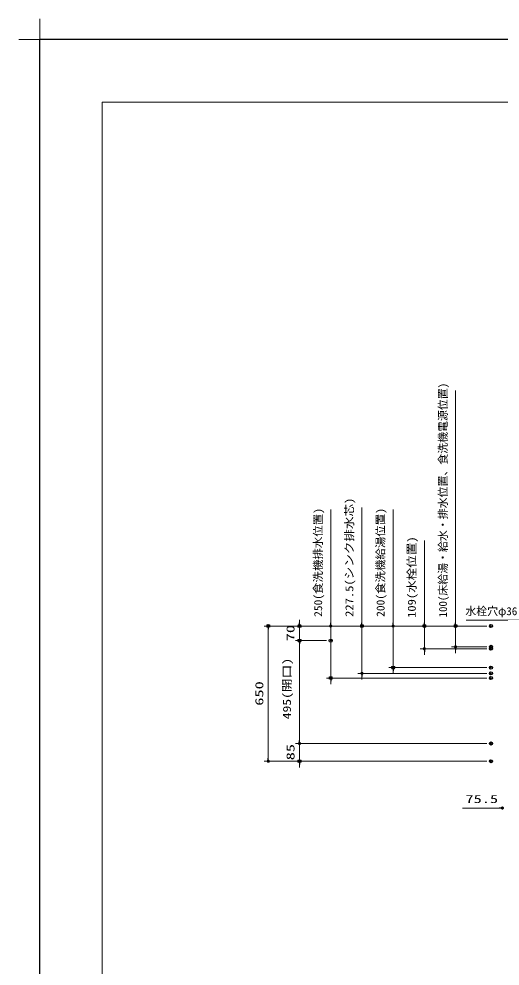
# Model space of a CAD drawing. Units: millimetres, scale not verified. Extents: x -9797 to 9797, y -4555 to 4555.
# Drawn here: x -9797 to -7485, y 0 to 4555 of the extents above; entities that cross this region are included whole.
import ezdxf
from ezdxf.enums import TextEntityAlignment as Align

# ---------------------------------------------------------------- set-up
doc = ezdxf.new("R2010")
doc.units = ezdxf.units.MM
doc.header["$LTSCALE"] = 30
doc.header["$PDMODE"] = 32
doc.header["$PDSIZE"] = 15
for name, color, linetype, lineweight in [('0-0_DEFPOINTS', 7, 'Continuous', 25), ('0-1_一般', 7, 'Continuous', 5), ('0-2_0', 7, 'Continuous', 25), ('0-3_図面枠', 3, 'Continuous', 15), ('0-5_寸法ﾚｲﾔｰ', 30, 'Continuous', 13)]:
    doc.layers.add(name, color=color, linetype=linetype, lineweight=lineweight)
doc.styles.add('ＭＳ ゴシック', font='')
doc.styles.get('ＭＳ ゴシック').set_extended_font_data('MS Gothic')

# ---------------------------------------------------------------- blocks, each defined once
blk = doc.blocks.new('グループ-13-1')
at = {"layer": '0-1_一般'}
for p, q in [((372249.8, -84177), (372249.8, -80193)), ((370257.8, -82185), (374241.7, -82185))]:
    blk.add_line(p, q, dxfattribs=at)
blk = doc.blocks.new('_DOT')
at = {"layer": '0-2_0', "color": 30}
blk.add_line((-15, 0), (-30, 0), dxfattribs=at)
for points in [[(0, 0), (-15, 0), (-14.88, 1.88)], [(0, 0), (-14.88, -1.88), (-15, 0)], [(0, 0), (-14.88, 1.88), (-14.53, 3.73)], [(0, 0), (-14.53, -3.73), (-14.88, -1.88)], [(0, 0), (-14.53, 3.73), (-13.95, 5.52)], [(0, 0), (-13.95, -5.52), (-14.53, -3.73)], [(0, 0), (-13.95, 5.52), (-13.14, 7.23)], [(0, 0), (-13.14, -7.23), (-13.95, -5.52)], [(0, 0), (-13.14, 7.23), (-12.14, 8.82)], [(0, 0), (-12.14, -8.82), (-13.14, -7.23)], [(0, 0), (-12.14, 8.82), (-10.93, 10.27)], [(0, 0), (-10.93, -10.27), (-12.14, -8.82)], [(0, 0), (-10.93, 10.27), (-9.56, 11.56)], [(0, 0), (-9.56, -11.56), (-10.93, -10.27)], [(0, 0), (-9.56, 11.56), (-8.04, 12.66)], [(0, 0), (-8.04, -12.66), (-9.56, -11.56)], [(0, 0), (-8.04, 12.66), (-6.39, 13.57)], [(0, 0), (-6.39, -13.57), (-8.04, -12.66)], [(0, 0), (-6.39, 13.57), (-4.64, 14.27)], [(0, 0), (-4.64, -14.27), (-6.39, -13.57)], [(0, 0), (-4.64, 14.27), (-2.81, 14.73)], [(0, 0), (-2.81, -14.73), (-4.64, -14.27)], [(0, 0), (-2.81, 14.73), (-0.94, 14.97)], [(0, 0), (-0.94, -14.97), (-2.81, -14.73)], [(0, 0), (-0.94, 14.97), (0.94, 14.97)], [(0, 0), (0.94, -14.97), (-0.94, -14.97)], [(0, 0), (0.94, 14.97), (2.81, 14.73)], [(0, 0), (2.81, 14.73), (4.64, 14.27)], [(0, 0), (4.64, 14.27), (6.39, 13.57)], [(0, 0), (6.39, 13.57), (8.04, 12.66)], [(0, 0), (8.04, 12.66), (9.56, 11.56)], [(0, 0), (9.56, 11.56), (10.93, 10.27)], [(0, 0), (10.93, 10.27), (12.14, 8.82)], [(0, 0), (12.14, 8.82), (13.14, 7.23)], [(0, 0), (13.14, 7.23), (13.95, 5.52)], [(0, 0), (13.95, 5.52), (14.53, 3.73)], [(0, 0), (14.53, 3.73), (14.88, 1.88)], [(0, 0), (14.88, 1.88), (15, 0)], [(0, 0), (2.81, -14.73), (0.94, -14.97)], [(0, 0), (4.64, -14.27), (2.81, -14.73)], [(0, 0), (6.39, -13.57), (4.64, -14.27)], [(0, 0), (8.04, -12.66), (6.39, -13.57)], [(0, 0), (9.56, -11.56), (8.04, -12.66)], [(0, 0), (10.93, -10.27), (9.56, -11.56)], [(0, 0), (12.14, -8.82), (10.93, -10.27)], [(0, 0), (13.14, -7.23), (12.14, -8.82)], [(0, 0), (13.95, -5.52), (13.14, -7.23)], [(0, 0), (14.53, -3.73), (13.95, -5.52)], [(0, 0), (14.88, -1.88), (14.53, -3.73)], [(0, 0), (15, 0), (14.88, -1.88)]]:
    blk.add_solid(points, dxfattribs=at)

msp = doc.modelspace()

# ---------------------------------------------------------------- linework, layer by layer
at = {"layer": '0-0_DEFPOINTS'}
for p in [(2902.77, 4455), (-9697.23, -4455)]:
    msp.add_line(p, (-9697.23, 4455), dxfattribs=at)
for p in [(-8598.56, 1635), (-8448.56, 1635), (-8148.56, 1635), (-7848.56, 1635), (-7698.56, 1635), (-7528.56, 1635), (-8448.56, 1565), (-8298.56, 1565), (-7528.56, 1535), (-7528.56, 1526), (-7998.56, 1435), (-7528.56, 1435), (-7528.56, 1407.5), (-8298.56, 1385), (-7528.56, 1385), (-7528.56, 1070), (-8448.56, 985), (-7528.56, 985)]:
    msp.add_point(p, dxfattribs=at)
at = {"layer": '0-3_図面枠'}
msp.add_lwpolyline([(-9397.23, -4155), (2602.77, -4155), (2602.77, 4155), (-9397.23, 4155)], close=True, dxfattribs=at)
at = {"layer": '0-5_寸法ﾚｲﾔｰ'}
for p, q in [((-7698.56, 1635), (-7698.56, 2768.43)), ((-8298.56, 1635), (-8298.56, 2195.29)), ((-8148.56, 1635), (-8148.56, 2204.43)), ((-7998.56, 1635), (-7998.56, 2195.29)), ((-7848.56, 1635), (-7848.56, 2046.29)), ((-8448.56, 1650), (-8448.56, 1665)), ((-8298.56, 1650), (-8298.56, 1665)), ((-8148.56, 1650), (-8148.56, 1665)), ((-7998.56, 1650), (-7998.56, 1665)), ((-7848.56, 1650), (-7848.56, 1665)), ((-7698.56, 1650), (-7698.56, 1665)), ((-7548.56, 1635), (-8618.56, 1635)), ((-8598.56, 1000), (-8598.56, 1620)), ((-7548.56, 1635), (-8468.56, 1635)), ((-8448.56, 1565), (-8448.56, 1635)), ((-7548.56, 1635), (-8318.56, 1635)), ((-8298.56, 1635), (-8298.56, 1385)), ((-7548.56, 1635), (-8168.56, 1635)), ((-8148.56, 1407.5), (-8148.56, 1635)), ((-7548.56, 1635), (-8018.56, 1635)), ((-7998.56, 1635), (-7998.56, 1435)), ((-7548.56, 1635), (-7868.56, 1635)), ((-7848.56, 1526), (-7848.56, 1635)), ((-7548.56, 1635), (-7718.56, 1635)), ((-7698.56, 1535), (-7698.56, 1635)), ((-8318.56, 1565), (-8468.56, 1565)), ((-8318.56, 1565), (-8468.56, 1565)), ((-8448.56, 1085), (-8448.56, 1550)), ((-8448.56, 1550), (-8448.56, 1535)), ((-7548.56, 1526), (-7868.56, 1526)), ((-7848.56, 1511), (-7848.56, 1496)), ((-7548.56, 1535), (-7718.56, 1535)), ((-7698.56, 1520), (-7698.56, 1505)), ((-7548.56, 1435), (-8018.56, 1435)), ((-7998.56, 1420), (-7998.56, 1405)), ((-7548.56, 1385), (-8318.56, 1385)), ((-8298.56, 1370), (-8298.56, 1355)), ((-7548.56, 1407.5), (-8168.56, 1407.5)), ((-8148.56, 1392.5), (-8148.56, 1377.5)), ((-8448.56, 1085), (-8448.56, 1100)), ((-7548.56, 1070), (-8468.56, 1070)), ((-7548.56, 1070), (-8468.56, 1070)), ((-8448.56, 1070), (-8448.56, 985)), ((-7548.56, 985), (-8618.56, 985)), ((-7548.56, 985), (-8468.56, 985)), ((-8448.56, 970), (-8448.56, 955)), ((-7473.56, 760), (-7665.47, 760)), ((-7488.56, 760), (-7503.56, 760))]:
    msp.add_line(p, q, dxfattribs=at)
msp.add_lwpolyline([(-7647, 1663.11), (-7349.26, 1663.11), (-7217.05, 1538.66)], dxfattribs=at)

# ---------------------------------------------------------------- block references
at = {"layer": '0-0_DEFPOINTS', "xscale": 0.05, "yscale": 0.05}
msp.add_blockref('グループ-13-1', (-28309.72, 8564.25), dxfattribs=at)
at = {"layer": '0-5_寸法ﾚｲﾔｰ', "xscale": 0.5, "yscale": 0.5}
for p, rotation in [((-8598.56, 1635), 90), ((-8448.56, 1635), 270), ((-8298.56, 1635), 270), ((-8148.56, 1635), 270), ((-7998.56, 1635), 270), ((-7848.56, 1635), 270), ((-7698.56, 1635), 270), ((-8448.56, 1565), 90), ((-8448.56, 1565), 90), ((-7848.56, 1526), 90), ((-7698.56, 1535), 90), ((-8148.56, 1407.5), 90), ((-7998.56, 1435), 90), ((-8298.56, 1385), 90), ((-8448.56, 1070), 270), ((-8448.56, 1070), 270), ((-8598.56, 985), 270), ((-8448.56, 985), 90)]:
    msp.add_blockref('_DOT', p, dxfattribs=dict(at, rotation=rotation))
msp.add_blockref('_DOT', (-7473.56, 760), dxfattribs=at)

# ---------------------------------------------------------------- texts
at = {"layer": '0-5_寸法ﾚｲﾔｰ', "style": 'ＭＳ ゴシック'}
msp.add_text('100(床給湯・給水・排水位置、食洗機電源位置)', height=38.48, rotation=90, dxfattribs=at).set_placement((-7728.3, 1676.43), align=Align.BOTTOM_LEFT)
for s, height, width, p in [('227.5(シンク排水芯)', 38.48, 1.15, (-8178.3, 1679.29)), ('250(食洗機排水位置)', 38.49, 1.05, (-8328.3, 1679.29)), ('200(食洗機給湯位置)', 38.49, 1.05, (-8028.3, 1679.29)), ('109(水栓位置)', 38.49, 1.15, (-7878.3, 1674.29)), ('70', 38.49, 1.5, (-8461.16, 1561.91)), ('495(開口)', 38.49, 1.25, (-8478.3, 1186.64)), ('650', 38.49, 1.5, (-8611.16, 1251.91)), ('85', 38.49, 1.5, (-8461.16, 989.41))]:
    msp.add_text(s, height=height, rotation=90, dxfattribs=dict(at, width=width)).set_placement(p, align=Align.BOTTOM_LEFT)
at = {"layer": '0-5_寸法ﾚｲﾔｰ', "color": 7, "style": 'ＭＳ ゴシック'}
msp.add_text('水栓穴φ36', height=38.48, dxfattribs=at).set_placement((-7651.73, 1675.71), align=Align.BOTTOM_LEFT)
at = {"layer": '0-5_寸法ﾚｲﾔｰ', "style": 'ＭＳ ゴシック', "width": 1.5}
msp.add_text('75.5', height=38.49, dxfattribs=at).set_placement((-7651.18, 772.6), align=Align.BOTTOM_LEFT)

doc.saveas('drawing.dxf')
